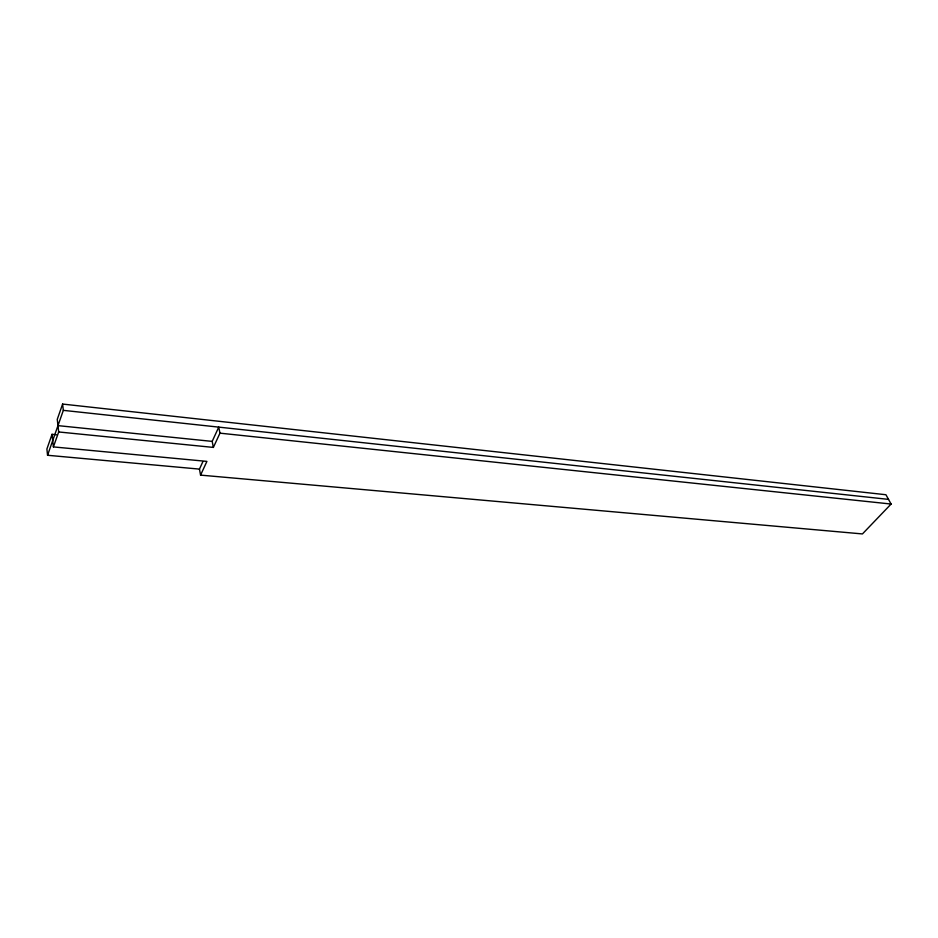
<?xml version="1.0" encoding="UTF-8"?>
<svg xmlns="http://www.w3.org/2000/svg" width="938" height="938" viewBox="0 0 938 938"><rect width="100%" height="100%" fill="white"/><g stroke="black" fill="none" stroke-linecap="round" stroke-linejoin="round"><path stroke-width="1.41" d="M56.397 434.751L52.036 434.317L46.9 449.009L47.557 455.27L199.454 469.106L202.889 461.613M62.612 404.067L57.265 419.345L58.684 431.961L53.396 446.91L206.911 461.39L200.568 475.12L862.444 533.933L891.1 504.046L885.941 494.736L62.612 404.067L63.338 410.352L47.557 455.27M213.372 447.414L212.187 441.388L218.742 427.118L219.961 433.157L213.372 447.414L58.684 431.961M57.968 425.629L212.187 441.388M219.961 433.157L891.1 504.046M63.338 410.352L888.509 499.379M199.454 469.106L200.568 475.12M52.036 434.317L53.396 446.91"/></g></svg>
